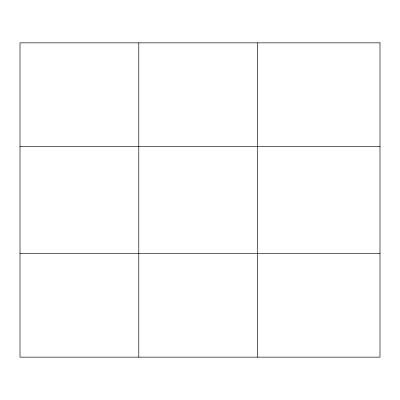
<?xml version="1.0" encoding="UTF-8"?>
<svg xmlns="http://www.w3.org/2000/svg" width="400" height="400" viewBox="0 0 400 400"><rect width="100%" height="100%" fill="white"/><g stroke="black" fill="none" stroke-linecap="round" stroke-linejoin="round"><path stroke-width="0.6" d="M138.8 357.155L138.8 42.845M257.6 357.155L257.6 42.845M20 146.565L380 146.565M20 253.435L380 253.435M380 42.845L380 357.155L20 357.155L20 42.845L380 42.845"/></g></svg>
